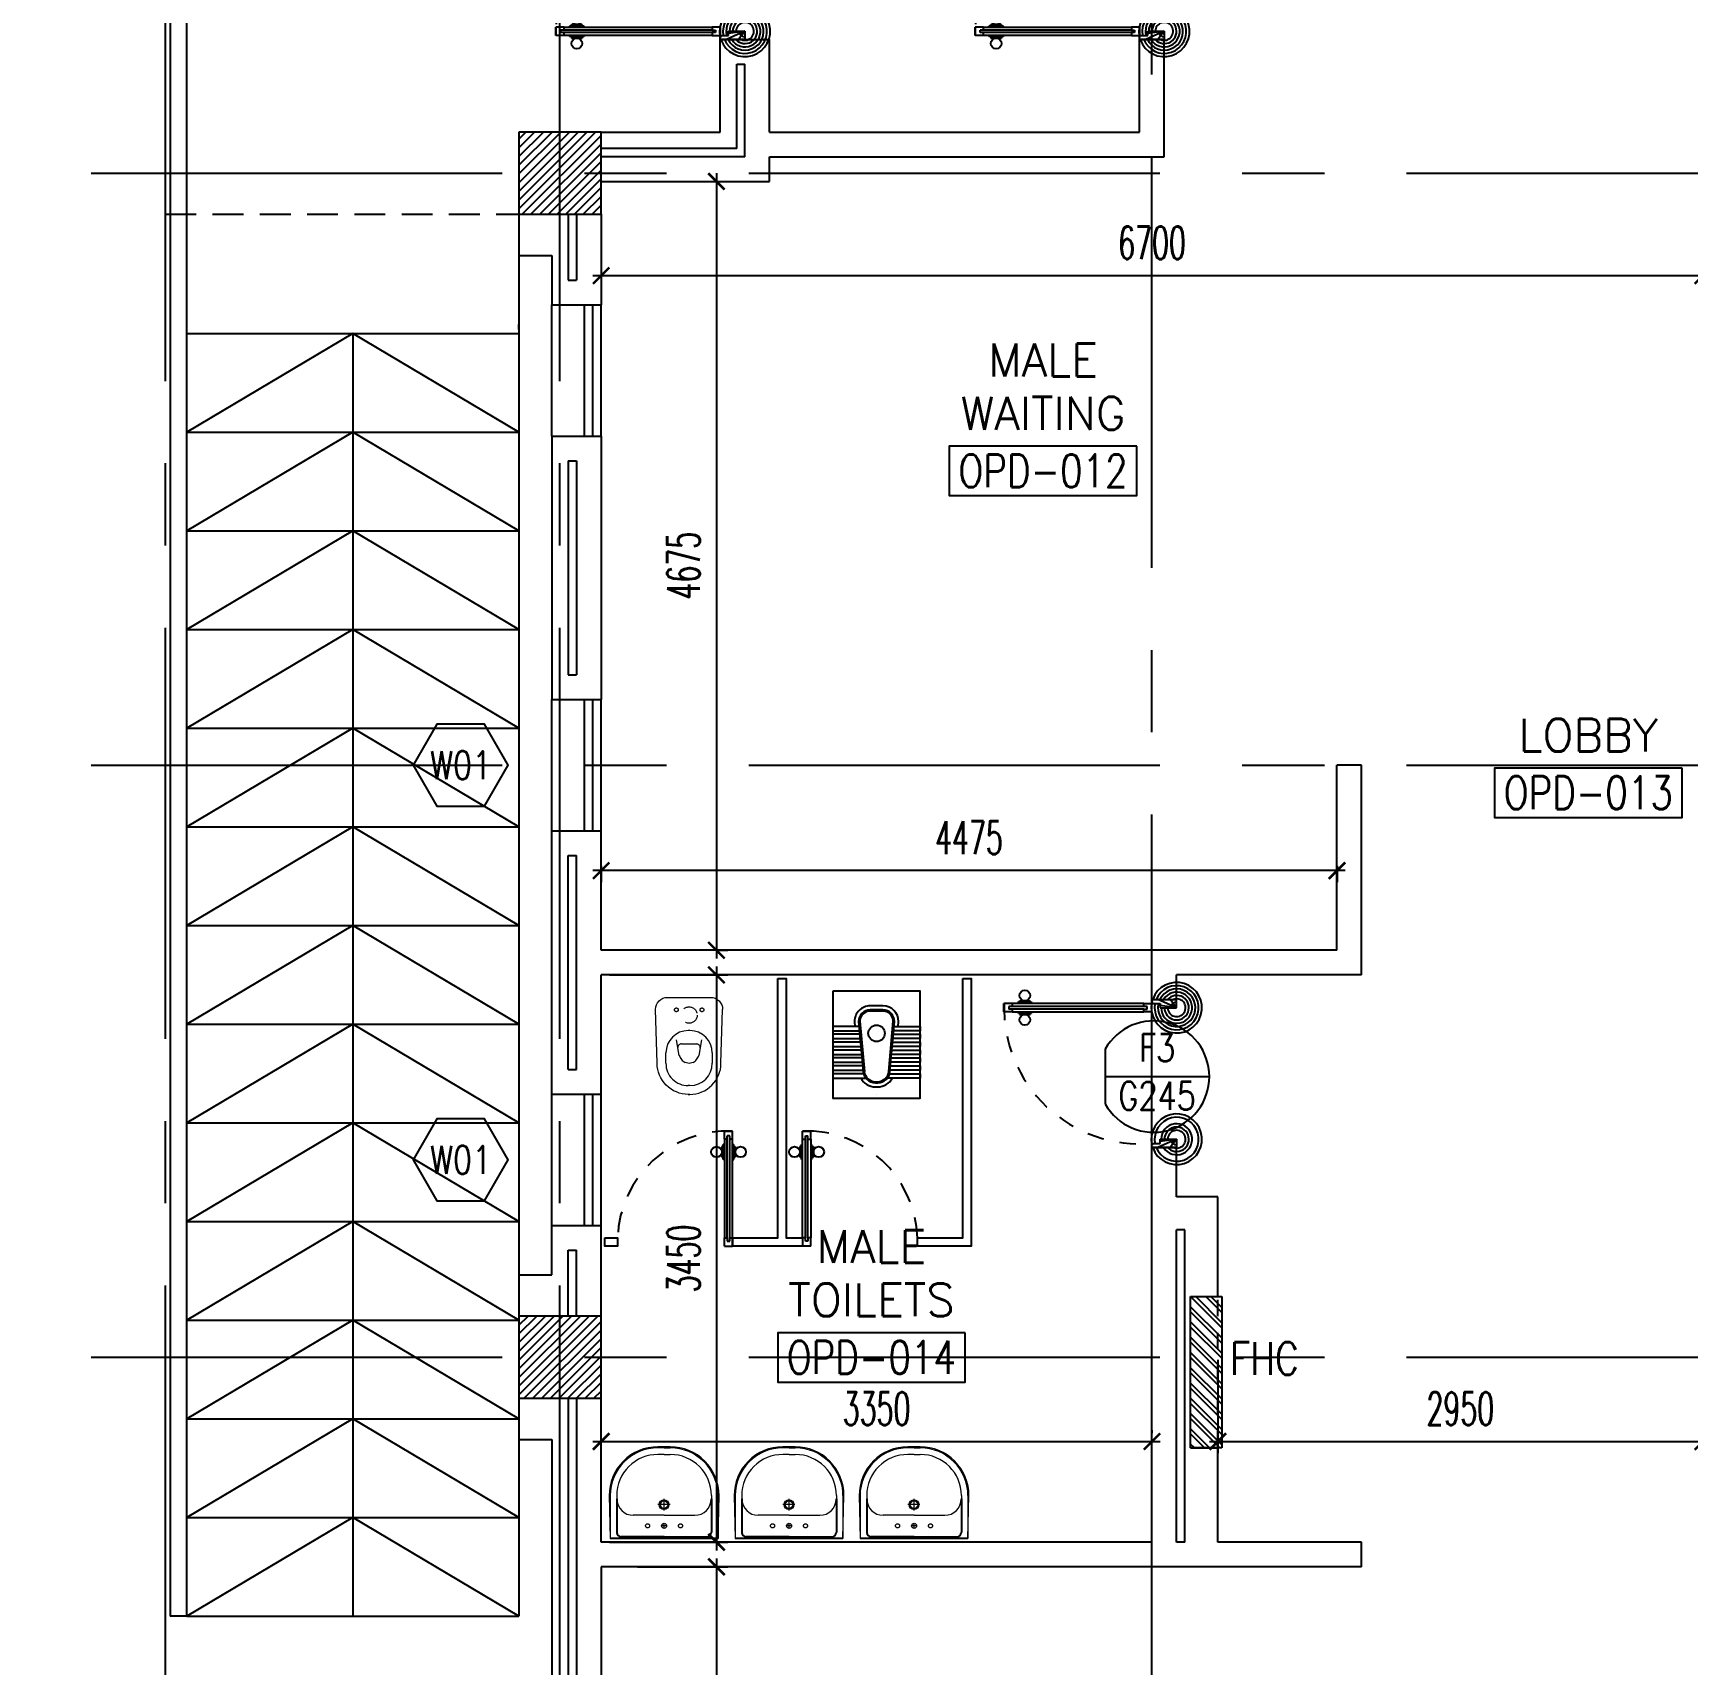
# Model space of a CAD drawing. Extents: x 417819.9 to 417911.9, y 43448 to 43539.2.
# Drawn here: x 417828.25 to 417838.32, y 43472.2 to 43482.13 of the extents above; entities that cross this region are included whole.
import ezdxf
from ezdxf.enums import TextEntityAlignment as Align

# ---------------------------------------------------------------- set-up
doc = ezdxf.new("R2010")
doc.units = 0
doc.header["$MEASUREMENT"] = 0
doc.header["$PDMODE"] = 3
doc.header["$PDSIZE"] = 0.1
for name, pattern in [('CENTERX2', [4, 2.5, -0.5, 0.5, -0.5]), ('DASHED', [0.75, 0.5, -0.25]), ('HIDDEN', [0.375, 0.25, -0.125]), ('HIDDEN2', [0.1875, 0.125, -0.0625])]:
    doc.linetypes.add(name, pattern=pattern)
doc.layers.get('0').update_dxf_attribs({"linetype": 'CONTINUOUS'})
doc.layers.get('DEFPOINTS').update_dxf_attribs({"linetype": 'CONTINUOUS'})
for name, color, linetype in [('A-JEERI', 3, 'CONTINUOUS'), ('AX-DIM', 4, 'CONTINUOUS'), ('AXES', 11, 'CENTERX2'), ('CANOPY-LN', 3, 'CONTINUOUS'), ('COL', 2, 'CONTINUOUS'), ('DIM', 4, 'CONTINUOUS'), ('DOOR', 4, 'CONTINUOUS'), ('DOOR-CR', 2, 'CONTINUOUS'), ('DOOR-NO', 3, 'CONTINUOUS'), ('FHC', 2, 'CONTINUOUS'), ('FIX', 3, 'CONTINUOUS'), ('Handrail', 4, 'CONTINUOUS'), ('HAT', 8, 'CONTINUOUS'), ('INSUL', 7, 'CONTINUOUS'), ('PART', 9, 'CONTINUOUS'), ('Ramb', 3, 'CONTINUOUS'), ('RM-BOX', 2, 'CONTINUOUS'), ('RM-NAME', 2, 'CONTINUOUS'), ('RM-NO', 2, 'CONTINUOUS'), ('STR', 5, 'CONTINUOUS'), ('WALL', 2, 'CONTINUOUS'), ('WIN', 5, 'CONTINUOUS'), ('WIN-BOX', 3, 'CONTINUOUS'), ('WIN-NO', 5, 'CONTINUOUS')]:
    doc.layers.add(name, color=color, linetype=linetype)
doc.styles.add('ROMANS', font='ROMANS.shx', dxfattribs={"width": 0.6})
doc.dimstyles.new('STANDARD in', dxfattribs={"dimtxt": 0.2, "dimasz": 0.1, "dimexe": 0.07, "dimexo": 0.05, "dimgap": 0.1, "dimtad": 1, "dimdec": 0, "dimlfac": 1000, "dimzin": 0, "dimdsep": 46, "dimtxsty": 'ROMANS', "dimblk": 'ARCHTICK', "dimcen": 0.05, "dimdle": 0.05, "dimclrd": 4, "dimclre": 4, "dimclrt": 2, "dimadec": 0, "dimazin": 0, "dimtfac": 1, "dimtdec": 0, "dimtmove": 2, "dimatfit": 3, "dimfxl": 0, "dimtolj": 1, "dimtzin": 0, "dimarcsym": 0})

# ---------------------------------------------------------------- blocks, each defined once
blk = doc.blocks.new('_ARCHTICK')
at = {"color": 0, "linetype": 'ByBlock', "const_width": 0.15}
blk.add_lwpolyline([(-0.5, -0.5), (0.5, 0.5)], dxfattribs=at)
blk = doc.blocks.new('*D138')
at = {"layer": 'AX-DIM', "color": 4, "lineweight": -2}
for p, q in [((417821.305, 43466.574), (417821.305, 43525.994)), ((417831.157, 43525.944), (417821.235, 43525.944)), ((417831.157, 43466.624), (417821.235, 43466.624))]:
    blk.add_line(p, q, dxfattribs=at)
at = {"layer": 'DEFPOINTS', "color": 0}
for p in [(417821.305, 43525.944), (417831.207, 43525.944), (417831.207, 43466.624)]:
    blk.add_point(p, dxfattribs=at)
at = {"layer": 'AX-DIM', "color": 4, "lineweight": -2, "xscale": 0.1, "yscale": 0.1, "zscale": 0.1}
for p, rotation in [((417821.305, 43525.944), 90), ((417821.305, 43466.624), 270)]:
    blk.add_blockref('_ARCHTICK', p, dxfattribs=dict(at, rotation=rotation))
at = {"layer": 'AX-DIM', "color": 2, "insert": (417821.105, 43496.284), "char_height": 0.2, "attachment_point": 5, "rotation": 90, "style": 'ROMANS'}
blk.add_mtext('\\A1;59320', dxfattribs=at)
blk = doc.blocks.new('A$C010A25D0')
at = {"layer": 'DOOR', "color": 0, "linetype": 'ByBlock'}
for p, q in [((0, 2031), (0, 1981)), ((0, 1981), (0, 2031)), ((50, 2031), (0, 2031)), ((30, 2014), (30, 1998)), ((50, 2014), (30, 2014)), ((50, 2031), (50, 2014)), ((83, 2031), (83, 2038)), ((173, 2038), (83, 2038)), ((95, 2038), (95, 2047)), ((95, 2047), (160, 2047)), ((95, 2038), (160, 2038)), ((160, 2038), (160, 2047)), ((173, 2031), (173, 2038)), ((950, 2014), (950, 2031)), ((950, 2031), (1000, 2031)), ((970, 2014), (950, 2014)), ((970, 1998), (970, 2014)), ((1000, 2056), (1000, 2031)), ((1000, 2056), (1150, 2056)), ((1000, 1981), (1000, 2031)), ((1000, 2031), (1050, 2031)), ((1050, 2031), (1050, 2006)), ((1150, 2006), (1150, 2056)), ((50, 1981), (0, 1981)), ((50, 1998), (30, 1998)), ((50, 1998), (50, 1981)), ((83, 1981), (83, 1974)), ((173, 1974), (83, 1974)), ((95, 1974), (95, 1965)), ((95, 1974), (160, 1974)), ((95, 1965), (160, 1965)), ((160, 1974), (160, 1965)), ((173, 1981), (173, 1974)), ((950, 1981), (950, 1998)), ((950, 1998), (970, 1998)), ((1000, 1981), (950, 1981)), ((1050, 2006), (1150, 2006)), ((50, 131), (0, 131)), ((0, 131), (0, 81)), ((0, 81), (0, 131)), ((50, 114), (30, 114)), ((30, 98), (30, 114)), ((50, 114), (50, 131)), ((173, 138), (83, 138)), ((83, 131), (83, 138)), ((95, 147), (160, 147)), ((95, 138), (95, 147)), ((95, 138), (160, 138)), ((160, 138), (160, 147)), ((173, 131), (173, 138)), ((1000, 131), (950, 131)), ((950, 131), (950, 114)), ((950, 114), (970, 114)), ((970, 114), (970, 98)), ((1000, 131), (1000, 81)), ((1050, 81), (1050, 106)), ((1050, 106), (1150, 106)), ((1150, 106), (1150, 56)), ((50, 81), (0, 81)), ((50, 98), (30, 98)), ((50, 81), (50, 98)), ((83, 81), (83, 74)), ((173, 74), (83, 74)), ((95, 74), (160, 74)), ((95, 74), (95, 65)), ((95, 65), (160, 65)), ((160, 74), (160, 65)), ((173, 81), (173, 74)), ((970, 98), (950, 98)), ((950, 98), (950, 81)), ((950, 81), (1000, 81)), ((1000, 56), (1000, 81)), ((1000, 81), (1050, 81)), ((1000, 56), (1150, 56))]:
    blk.add_line(p, q, dxfattribs=at)
at = {"layer": 'DOOR', "linetype": 'ByBlock'}
for p, q in [((950, 2031), (50, 2031)), ((950, 2014), (50, 2014)), ((950, 1998), (50, 1998)), ((50, 1981), (950, 1981)), ((50, 131), (950, 131)), ((950, 114), (50, 114)), ((950, 98), (50, 98)), ((950, 81), (50, 81)), ((1150, 56), (1000, 56))]:
    blk.add_line(p, q, dxfattribs=at)
at = {"layer": 'DOOR', "color": 9, "linetype": 'ByBlock'}
for p, q in [((1150, 2006), (1037, 2056)), ((1150, 2006), (1050, 2019)), ((1150, 2006), (1110, 2056)), ((1150, 106), (1037, 56)), ((1150, 106), (1050, 93)), ((1150, 106), (1110, 56))]:
    blk.add_line(p, q, dxfattribs=at)
at = {"layer": 'DOOR', "color": 0, "linetype": 'ByBlock'}
for centre in [(128, 2079), (128, 1932), (128, 179), (128, 32)]:
    blk.add_circle(centre, 32.4, dxfattribs=at)
at = {"layer": 'DOOR', "linetype": 'HIDDEN', "ltscale": 0.5}
for centre, start, end in [((951, 2006), 178.494, 272.9568), ((951, 106), 87.0432, 181.506)]:
    blk.add_arc(centre, 951, start, end, dxfattribs=at)
at = {"layer": 'DOOR', "color": 9, "linetype": 'ByBlock'}
for centre, radius, start, end in [((1150, 2006), 154, 161.1053, 166.2858), ((1150, 2006), 134, 158.1598, 169.28), ((1150, 2006), 114, 154.0838, 167.3774), ((1150, 2006), 94.4, 148.0182, 180), ((1150, 2006), 74.4, 137.7764, 180), ((1150, 2006), 54.4, 113.2074, 180), ((1150, 2006), 34.4, 90, 180), ((1150, 2006), 14.4, 90, 180), ((1150, 106), 94.4, 180, 211.9818), ((1150, 106), 74.4, 180, 222.2236), ((1150, 106), 54.4, 180, 246.7926), ((1150, 106), 34.4, 180, 270), ((1150, 106), 14.4, 180, 270), ((1150, 106), 154, 193.7142, 198.8947), ((1150, 106), 134, 190.72, 201.8402), ((1150, 106), 114, 192.6226, 205.9162)]:
    blk.add_arc(centre, radius, start, end, dxfattribs=at)
at = {"layer": 'WALL'}
blk.add_line((1000, 56), (1150, 56), dxfattribs=at)
blk = doc.blocks.new('RM1')
at = {"layer": 'RM-BOX'}
blk.add_lwpolyline([(570, -200), (-570, -200), (-570, -500), (570, -500)], close=True, dxfattribs=at)
at = {"layer": 'RM-NAME', "style": 'ROMANS'}
for tag, p in [('ROOMNAME1', (0, 324)), ('ROOMNAME2', (0, 0))]:
    blk.add_attdef(tag, text='', height=200, dxfattribs=at).set_placement(p, align=Align.MIDDLE)
at = {"layer": 'RM-NO', "style": 'ROMANS', "width": 0.8}
blk.add_attdef('ROOMNO', text='', height=200, dxfattribs=at).set_placement((0, -350), align=Align.MIDDLE)
blk = doc.blocks.new('WC')
at = {"layer": 'FIX', "lineweight": 20}
for p, q in [((475, 141), (538, 141)), ((339, 5), (339, -5)), ((395, 76), (490, 60)), ((534, 24), (540, 0)), ((540, 0), (534, -24)), ((674, 5), (674, -5)), ((490, -60), (395, -76)), ((538, -141), (475, -141)), ((213, -204), (210, -204))]:
    blk.add_line(p, q, dxfattribs=at)
at = {"layer": 'FIX', "linetype": 'Continuous', "lineweight": 20}
blk.add_line((420, -47), (420, 45), dxfattribs=at)
at = {"layer": 'FIX', "lineweight": 20}
for points in [[(210, -204, -0.414214), (137, -131), (137, 0), (137, 131, -0.414214), (210, 204)], [(727, -5), (727, 5, 0.414214), (538, 194), (210, 204)], [(727, 5), (727, -5, -0.414214), (538, -194), (210, -204)]]:
    blk.add_lwpolyline(points, format="xyb", dxfattribs=at)
at = {"layer": 'FIX', "linetype": 'HIDDEN2', "lineweight": 20, "ltscale": 0.3}
blk.add_circle((245, 0), 49.8, dxfattribs=at)
at = {"layer": 'FIX', "linetype": 'HIDDEN', "lineweight": 20, "ltscale": 0.05}
for centre in [(213, 78), (213, -77)]:
    blk.add_circle(centre, 11.6, dxfattribs=at)
at = {"layer": 'FIX', "lineweight": 20}
for centre, radius, start, end in [((475, 5), 136, 90, 180), ((538, 5), 136, 360, 90), ((464, -18), 82, 51.0758, 71.504), ((473, -7), 68.2, 27.1532, 51.0758), ((475, -5), 136, 180, 270), ((464, 18), 82, 288.496, 308.9242), ((473, 7), 68.2, 308.9242, 332.8468), ((538, -5), 136, 270, 0)]:
    blk.add_arc(centre, radius, start, end, dxfattribs=at)
at = {"layer": 'FIX', "linetype": 'Continuous', "lineweight": 20}
for centre, start, end in [((443, 46), 88.3879, 182.3338), ((442, -46), 177.6662, 271.6121)]:
    blk.add_arc(centre, 22.3, start, end, dxfattribs=at)
blk = doc.blocks.new('*X99')
at = {"color": 0}
for p, q in [((24139, 17881), (24619, 18361)), ((24139, 17934), (24566, 18361)), ((24139, 17987), (24513, 18361)), ((24139, 18040), (24460, 18361)), ((24139, 18093), (24407, 18361)), ((24139, 18146), (24354, 18361)), ((24139, 18200), (24301, 18361)), ((24139, 18253), (24248, 18361)), ((24139, 18306), (24195, 18361)), ((24139, 18359), (24142, 18361)), ((24172, 17861), (24639, 18328)), ((24225, 17861), (24639, 18275)), ((24278, 17861), (24639, 18222)), ((24331, 17861), (24639, 18169)), ((24384, 17861), (24639, 18116)), ((24437, 17861), (24639, 18063)), ((24490, 17861), (24639, 18010)), ((24543, 17861), (24639, 17957)), ((24596, 17861), (24639, 17904))]:
    blk.add_line(p, q, dxfattribs=at)
blk = doc.blocks.new('AWC')
at = {"layer": 'FIX'}
for p, q in [((-726, 265), (-726, 66)), ((-700, 265), (-726, 265)), ((-700, 79), (-700, 265)), ((-678, 265), (-678, 82)), ((-652, 265), (-678, 265)), ((-652, 84), (-652, 265)), ((-630, 265), (-630, 86)), ((-604, 265), (-630, 265)), ((-604, 89), (-604, 265)), ((-582, 265), (-582, 91)), ((-556, 265), (-582, 265)), ((-556, 93), (-556, 265)), ((-534, 265), (-534, 95)), ((-508, 265), (-534, 265)), ((-508, 98), (-508, 265)), ((-486, 265), (-486, 100)), ((-460, 265), (-486, 265)), ((-460, 102), (-460, 265)), ((-438, 265), (-438, 104)), ((-412, 265), (-438, 265)), ((-412, 106), (-412, 265)), ((-382, 109), (-687, 81)), ((-384, 134), (-412, 131)), ((-825, 0), (-825, 0)), ((-780, 7), (-780, -7)), ((-755, 7), (-755, -7)), ((-748, 7), (-748, -7)), ((-312, -39), (-312, 39)), ((-287, -39), (-287, 39)), ((-726, -265), (-726, -66)), ((-700, -79), (-700, -265)), ((-687, -81), (-382, -109)), ((-678, -265), (-678, -82)), ((-652, -84), (-652, -265)), ((-630, -265), (-630, -86)), ((-604, -89), (-604, -265)), ((-582, -265), (-582, -91)), ((-556, -93), (-556, -265)), ((-534, -265), (-534, -95)), ((-508, -98), (-508, -265)), ((-486, -265), (-486, -100)), ((-460, -102), (-460, -265)), ((-438, -265), (-438, -104)), ((-412, -106), (-412, -265)), ((-412, -131), (-384, -134)), ((-700, -265), (-726, -265)), ((-652, -265), (-678, -265)), ((-604, -265), (-630, -265)), ((-556, -265), (-582, -265)), ((-508, -265), (-534, -265)), ((-460, -265), (-486, -265)), ((-412, -265), (-438, -265))]:
    blk.add_line(p, q, dxfattribs=at)
at = {"layer": 'FIX', "color": 32}
for p, q in [((-381, 102), (-686, 74)), ((-319, -39), (-319, 39)), ((-686, -74), (-381, -102))]:
    blk.add_line(p, q, dxfattribs=at)
at = {"layer": 'FIX'}
blk.add_lwpolyline([(-198, 265), (-848, 265), (-848, -265), (-198, -265)], close=True, dxfattribs=at)
at = {"layer": 'FIX', "color": 32}
blk.add_circle((-454, 0), 50, dxfattribs=at)
at = {"layer": 'FIX'}
for centre, radius, start, end in [((-382, 39), 95, 0, 90.1311), ((-382, 39), 70, 0, 90.1311), ((-680, 7), 100, 117.0426, 180), ((-680, 7), 75, 95.2114, 180), ((-680, -7), 100, 180, 242.9574), ((-680, -7), 75, 180, 264.7886), ((-382, -39), 95, 270, 0), ((-382, -39), 70, 270, 0)]:
    blk.add_arc(centre, radius, start, end, dxfattribs=at)
at = {"layer": 'FIX', "color": 32}
for centre, radius, start, end in [((-382, 39), 63, 0, 90.1311), ((-680, 7), 68, 95.2114, 180), ((-680, -7), 68, 180, 264.7886), ((-382, -39), 63, 270, 0)]:
    blk.add_arc(centre, radius, start, end, dxfattribs=at)
blk = doc.blocks.new('COL50')
at = {"layer": 'COL'}
blk.add_lwpolyline([(-250, 250), (-250, -250), (250, -250), (250, 250)], close=True, dxfattribs=at)
blk = doc.blocks.new('WW1')
at = {"layer": 'WIN-BOX'}
blk.add_lwpolyline([(144, -250), (289, 0), (144, 250), (-144, 250), (-289, 0), (-144, -250)], close=True, dxfattribs=at)
at = {"layer": 'WIN-NO', "style": 'ROMANS', "width": 0.8}
blk.add_attdef('W00', text='', height=170, dxfattribs=at).set_placement((0, 0), align=Align.MIDDLE)
blk = doc.blocks.new('*X100')
at = {"color": 0}
for p, q in [((24139, 25094), (24606, 25561)), ((24139, 25147), (24553, 25561)), ((24139, 25200), (24500, 25561)), ((24139, 25253), (24447, 25561)), ((24139, 25306), (24394, 25561)), ((24139, 25359), (24341, 25561)), ((24139, 25412), (24288, 25561)), ((24139, 25465), (24235, 25561)), ((24139, 25518), (24182, 25561)), ((24159, 25061), (24639, 25541)), ((24212, 25061), (24639, 25488)), ((24266, 25061), (24639, 25435)), ((24319, 25061), (24639, 25382)), ((24372, 25061), (24639, 25329)), ((24425, 25061), (24639, 25276)), ((24478, 25061), (24639, 25223)), ((24531, 25061), (24639, 25170)), ((24584, 25061), (24639, 25117)), ((24637, 25061), (24639, 25063))]:
    blk.add_line(p, q, dxfattribs=at)
blk = doc.blocks.new('DD1')
at = {"layer": 'DOOR-CR'}
blk.add_line((-316, 0), (316, 0), dxfattribs=at)
blk.add_lwpolyline([(-316, -166, 3.820224), (-316, 166)], format="xyb", close=True, dxfattribs=at)
at = {"layer": 'DOOR-NO', "color": 255, "style": 'ROMANS'}
for tag, width, p in [('G', 0.8, (-22, 156)), ('0000', 0.7, (-22, -136))]:
    blk.add_attdef(tag, text='', height=196, dxfattribs=dict(at, width=width)).set_placement(p, align=Align.MIDDLE)
blk = doc.blocks.new('LAV-003')
at = {"layer": 'FIX', "linetype": 'ByBlock'}
blk.add_line((-328, -25), (328, -25), dxfattribs=at)
at = {"layer": 'FIX', "linetype": 'Continuous', "lineweight": 20}
for p, q in [((-328, -285), (-328, -25)), ((328, -285), (328, -25)), ((0, -165), (-187, -165)), ((0, -165), (187, -165)), ((-288, -285), (-288, -265)), ((287, -285), (287, -265)), ((0, -535), (-38, -535)), ((0, -575), (-38, -575)), ((0, -535), (38, -535)), ((0, -575), (38, -575))]:
    blk.add_line(p, q, dxfattribs=at)
at = {"layer": 'FIX', "linetype": 'ByBlock', "ltscale": 0.3}
for p, q in [((-288, -265), (-288, -60)), ((0, -35), (-262, -35)), ((0, -35), (262, -35)), ((287, -265), (287, -60))]:
    blk.add_line(p, q, dxfattribs=at)
at = {"layer": 'FIX', "lineweight": 20}
for p, q in [((0, -85), (0, -116)), ((-16, -101), (15, -101))]:
    blk.add_line(p, q, dxfattribs=at)
at = {"layer": 'FIX', "linetype": 'DASHED', "lineweight": 20, "ltscale": 0.04}
for p, q in [((0, -194), (0, -266)), ((-36, -230), (37, -230))]:
    blk.add_line(p, q, dxfattribs=at)
at = {"layer": 'FIX', "linetype": 'Continuous', "lineweight": 20}
blk.add_lwpolyline([(295, -25), (0, -25), (-328, -25), (-334, -285, 0.414214), (-38, -582), (0, -582), (38, -582, 0.414214), (334, -285), (328, -25), (0, -25)], format="xyb", dxfattribs=at)
at = {"layer": 'FIX', "linetype": 'HIDDEN', "lineweight": 20, "ltscale": 0.05}
for centre in [(-100, -101), (100, -101)]:
    blk.add_circle(centre, 12.4, dxfattribs=at)
at = {"layer": 'FIX', "lineweight": 20}
for centre, radius in [((0, -101), 15.5), ((0, -230), 29.5), ((0, -230), 22.5)]:
    blk.add_circle(centre, radius, dxfattribs=at)
at = {"layer": 'FIX', "linetype": 'ByBlock', "ltscale": 0.3}
for centre, start, end in [((-262, -60), 90, 180), ((262, -60), 0, 90)]:
    blk.add_arc(centre, 25, start, end, dxfattribs=at)
at = {"layer": 'FIX', "linetype": 'Continuous', "lineweight": 20}
for centre, radius, start, end in [((-187, -265), 100, 90, 180), ((187, -265), 100, 0, 90), ((-38, -285), 290, 180, 270), ((-38, -285), 250, 180, 270), ((38, -285), 290, 270, 0), ((38, -285), 250, 270, 0)]:
    blk.add_arc(centre, radius, start, end, dxfattribs=at)
blk = doc.blocks.new('DOOR90')
at = {"layer": 'DOOR', "color": 7, "linetype": 'ByBlock'}
for p, q in [((-150, 0), (0, 0)), ((-150, 0), (-150, -25)), ((0, -50), (-114, 0)), ((0, -50), (-40, 0)), ((0, -50), (0, 0)), ((-1000, -25), (-1050, -25)), ((-1050, -75), (-1050, -25)), ((-1050, -25), (-1050, -75)), ((-1000, -75), (-1050, -75)), ((-1000, -42), (-1020, -42)), ((-1020, -42), (-1020, -58)), ((-1000, -58), (-1020, -58)), ((-1000, -25), (-1000, -42)), ((-1000, -58), (-1000, -75)), ((-878, -18), (-968, -18)), ((-968, -25), (-968, -18)), ((-968, -75), (-968, -82)), ((-878, -82), (-968, -82)), ((-955, -9), (-890, -9)), ((-955, -18), (-955, -9)), ((-955, -18), (-890, -18)), ((-955, -82), (-890, -82)), ((-955, -82), (-955, -91)), ((-955, -91), (-890, -91)), ((-890, -18), (-890, -9)), ((-890, -82), (-890, -91)), ((-878, -25), (-878, -18)), ((-878, -75), (-878, -82)), ((-200, -25), (-150, -25)), ((-200, -42), (-200, -25)), ((-180, -42), (-200, -42)), ((-200, -58), (-180, -58)), ((-200, -75), (-200, -58)), ((-150, -75), (-200, -75)), ((-180, -58), (-180, -42)), ((-150, -25), (-100, -25)), ((-150, -75), (-150, -25)), ((-100, -25), (-100, -50)), ((0, -50), (-100, -37)), ((-100, -50), (0, -50)), ((-150, -875), (-100, -875)), ((-150, -900), (-150, -875)), ((-150, -900), (0, -900)), ((0, -900), (-150, -900)), ((0, -850), (-114, -900)), ((-100, -875), (-100, -850)), ((0, -850), (-100, -863)), ((-100, -850), (0, -850)), ((0, -850), (-40, -900)), ((0, -850), (0, -900))]:
    blk.add_line(p, q, dxfattribs=at)
at = {"layer": 'DOOR', "linetype": 'ByBlock'}
for p, q in [((-200, -25), (-1000, -25)), ((-200, -42), (-1000, -42)), ((-200, -58), (-1000, -58)), ((-1000, -75), (-200, -75))]:
    blk.add_line(p, q, dxfattribs=at)
at = {"layer": 'DOOR', "color": 7, "linetype": 'ByBlock'}
for centre in [(-923, 24), (-923, -124)]:
    blk.add_circle(centre, 32.4, dxfattribs=at)
for centre, radius, start, end in [((0, -50), 154, 161.1053, 166.2858), ((0, -50), 94.4, 148.0182, 180), ((0, -50), 134, 158.1598, 169.28), ((0, -50), 114, 154.0838, 167.3774), ((0, -50), 74.4, 137.7764, 180), ((0, -50), 54.4, 113.2074, 180), ((0, -50), 34.4, 90, 180), ((0, -50), 14.4, 90, 180), ((0, -850), 154, 193.7142, 198.8947), ((0, -850), 134, 190.72, 201.8402), ((0, -850), 94.4, 180, 211.9818), ((0, -850), 74.4, 180, 222.2236), ((0, -850), 54.4, 180, 246.7926), ((0, -850), 34.4, 180, 270), ((0, -850), 14.4, 180, 270)]:
    blk.add_arc(centre, radius, start, end, dxfattribs=at)
at = {"layer": 'DOOR', "linetype": 'HIDDEN', "ltscale": 0.5}
blk.add_arc((-222, -50), 828, 178.2701, 275.003, dxfattribs=at)
blk = doc.blocks.new('*D346')
at = {"layer": 'DEFPOINTS', "color": 0}
for p in [(417832.356, 43481.224), (417832.356, 43476.549), (417832.408, 43476.549)]:
    blk.add_point(p, dxfattribs=at)
at = {"layer": 'DIM', "color": 4, "lineweight": -2}
for p, q in [((417832.408, 43481.274), (417832.408, 43476.499)), ((417832.406, 43481.224), (417832.478, 43481.224)), ((417832.406, 43476.549), (417832.478, 43476.549))]:
    blk.add_line(p, q, dxfattribs=at)
at = {"layer": 'DIM', "color": 4, "lineweight": -2, "xscale": 0.1, "yscale": 0.1, "zscale": 0.1}
for p, rotation in [((417832.408, 43481.224), 90), ((417832.408, 43476.549), 270)]:
    blk.add_blockref('_ARCHTICK', p, dxfattribs=dict(at, rotation=rotation))
at = {"layer": 'DIM', "color": 2, "insert": (417832.208, 43478.887), "char_height": 0.2, "attachment_point": 5, "rotation": 90, "style": 'ROMANS'}
blk.add_mtext('\\A1;4675', dxfattribs=at)
blk = doc.blocks.new('*D347')
at = {"layer": 'DEFPOINTS', "color": 0}
for p in [(417831.707, 43477.112), (417836.182, 43477.112), (417831.707, 43477.033)]:
    blk.add_point(p, dxfattribs=at)
at = {"layer": 'DIM', "color": 4, "lineweight": -2}
for p, q in [((417831.707, 43477.062), (417831.707, 43476.963)), ((417836.182, 43477.062), (417836.182, 43476.963)), ((417836.232, 43477.033), (417831.657, 43477.033))]:
    blk.add_line(p, q, dxfattribs=at)
at = {"layer": 'DIM', "color": 4, "lineweight": -2, "xscale": 0.1, "yscale": 0.1, "zscale": 0.1, "rotation": 180}
blk.add_blockref('_ARCHTICK', (417831.707, 43477.033), dxfattribs=at)
at = {"layer": 'DIM', "color": 4, "lineweight": -2, "xscale": 0.1, "yscale": 0.1, "zscale": 0.1}
blk.add_blockref('_ARCHTICK', (417836.182, 43477.033), dxfattribs=at)
at = {"layer": 'DIM', "color": 2, "insert": (417833.944, 43477.233), "char_height": 0.2, "attachment_point": 5, "style": 'ROMANS'}
blk.add_mtext('\\A1;4475', dxfattribs=at)
blk = doc.blocks.new('*D348')
at = {"layer": 'DEFPOINTS', "color": 0}
for p in [(417831.707, 43476.399), (417831.707, 43472.949), (417832.408, 43472.949)]:
    blk.add_point(p, dxfattribs=at)
at = {"layer": 'DIM', "color": 4, "lineweight": -2}
for p, q in [((417832.408, 43476.449), (417832.408, 43472.899)), ((417831.757, 43476.399), (417832.478, 43476.399)), ((417831.757, 43472.949), (417832.478, 43472.949))]:
    blk.add_line(p, q, dxfattribs=at)
at = {"layer": 'DIM', "color": 4, "lineweight": -2, "xscale": 0.1, "yscale": 0.1, "zscale": 0.1}
for p, rotation in [((417832.408, 43476.399), 90), ((417832.408, 43472.949), 270)]:
    blk.add_blockref('_ARCHTICK', p, dxfattribs=dict(at, rotation=rotation))
at = {"layer": 'DIM', "color": 2, "insert": (417832.208, 43474.674), "char_height": 0.2, "attachment_point": 5, "rotation": 90, "style": 'ROMANS'}
blk.add_mtext('\\A1;3450', dxfattribs=at)
blk = doc.blocks.new('*D349')
at = {"layer": 'DEFPOINTS', "color": 0}
for p in [(417831.707, 43473.561), (417835.057, 43473.561), (417835.057, 43473.561)]:
    blk.add_point(p, dxfattribs=at)
at = {"layer": 'DIM', "color": 4, "lineweight": -2}
for p, q in [((417831.707, 43473.611), (417831.707, 43473.631)), ((417835.057, 43473.611), (417835.057, 43473.631)), ((417831.657, 43473.561), (417835.107, 43473.561))]:
    blk.add_line(p, q, dxfattribs=at)
at = {"layer": 'DIM', "color": 4, "lineweight": -2, "xscale": 0.1, "yscale": 0.1, "zscale": 0.1, "rotation": 180}
blk.add_blockref('_ARCHTICK', (417831.707, 43473.561), dxfattribs=at)
at = {"layer": 'DIM', "color": 4, "lineweight": -2, "xscale": 0.1, "yscale": 0.1, "zscale": 0.1}
blk.add_blockref('_ARCHTICK', (417835.057, 43473.561), dxfattribs=at)
at = {"layer": 'DIM', "color": 2, "insert": (417833.382, 43473.761), "char_height": 0.2, "attachment_point": 5, "style": 'ROMANS'}
blk.add_mtext('\\A1;3350', dxfattribs=at)
blk = doc.blocks.new('*D664')
at = {"layer": 'DEFPOINTS', "color": 0}
for p in [(417835.457, 43474.107), (417838.407, 43473.886), (417838.407, 43473.561)]:
    blk.add_point(p, dxfattribs=at)
at = {"layer": 'DIM', "color": 4, "lineweight": -2}
for p, q in [((417835.457, 43474.057), (417835.457, 43473.491)), ((417838.407, 43473.836), (417838.407, 43473.491)), ((417835.407, 43473.561), (417838.457, 43473.561))]:
    blk.add_line(p, q, dxfattribs=at)
at = {"layer": 'DIM', "color": 4, "lineweight": -2, "xscale": 0.1, "yscale": 0.1, "zscale": 0.1, "rotation": 180}
blk.add_blockref('_ARCHTICK', (417835.457, 43473.561), dxfattribs=at)
at = {"layer": 'DIM', "color": 4, "lineweight": -2, "xscale": 0.1, "yscale": 0.1, "zscale": 0.1}
blk.add_blockref('_ARCHTICK', (417838.407, 43473.561), dxfattribs=at)
at = {"layer": 'DIM', "color": 2, "insert": (417836.932, 43473.761), "char_height": 0.2, "attachment_point": 5, "style": 'ROMANS'}
blk.add_mtext('\\A1;2950', dxfattribs=at)
blk = doc.blocks.new('*D351')
at = {"layer": 'DEFPOINTS', "color": 0}
for p in [(417831.877, 43472.799), (417831.877, 43467.124), (417832.408, 43467.124)]:
    blk.add_point(p, dxfattribs=at)
at = {"layer": 'DIM', "color": 4, "lineweight": -2}
for p, q in [((417832.408, 43472.849), (417832.408, 43467.074)), ((417831.927, 43472.799), (417832.478, 43472.799)), ((417831.927, 43467.124), (417832.478, 43467.124))]:
    blk.add_line(p, q, dxfattribs=at)
at = {"layer": 'DIM', "color": 4, "lineweight": -2, "xscale": 0.1, "yscale": 0.1, "zscale": 0.1}
for p, rotation in [((417832.408, 43472.799), 90), ((417832.408, 43467.124), 270)]:
    blk.add_blockref('_ARCHTICK', p, dxfattribs=dict(at, rotation=rotation))
at = {"layer": 'DIM', "color": 2, "insert": (417832.208, 43469.962), "char_height": 0.2, "attachment_point": 5, "rotation": 90, "style": 'ROMANS'}
blk.add_mtext('\\A1;5675', dxfattribs=at)
blk = doc.blocks.new('*D711')
at = {"layer": 'DEFPOINTS', "color": 0}
for p in [(417831.707, 43480.73), (417838.407, 43480.73), (417831.707, 43480.651)]:
    blk.add_point(p, dxfattribs=at)
at = {"layer": 'DIM', "color": 4, "lineweight": -2}
for p, q in [((417831.707, 43480.68), (417831.707, 43480.581)), ((417838.407, 43480.68), (417838.407, 43480.581)), ((417838.457, 43480.651), (417831.657, 43480.651))]:
    blk.add_line(p, q, dxfattribs=at)
at = {"layer": 'DIM', "color": 4, "lineweight": -2, "xscale": 0.1, "yscale": 0.1, "zscale": 0.1, "rotation": 180}
blk.add_blockref('_ARCHTICK', (417831.707, 43480.651), dxfattribs=at)
at = {"layer": 'DIM', "color": 4, "lineweight": -2, "xscale": 0.1, "yscale": 0.1, "zscale": 0.1}
blk.add_blockref('_ARCHTICK', (417838.407, 43480.651), dxfattribs=at)
at = {"layer": 'DIM', "color": 2, "insert": (417835.057, 43480.851), "char_height": 0.2, "attachment_point": 5, "style": 'ROMANS'}
blk.add_mtext('\\A1;6700', dxfattribs=at)

msp = doc.modelspace()

# ---------------------------------------------------------------- hatches: boundary and pattern name
at = {"layer": 'FHC', "linetype": 'ByBlock', "ltscale": 0.3}
h = msp.add_hatch(dxfattribs=at)
h.set_pattern_fill('ANSI32', color=11, scale=175, angle=-90, style=0)
h.set_pattern_definition([(315, (417804.24061, 43706.63911), (0.046403882, 0.046403882), []), (315, (417804.24061, 43706.608176), (0.046403882, 0.046403882), [])])
h.paths.add_polyline_path([(417835.2916, 43473.5229), (417835.4816, 43473.5229), (417835.4816, 43474.4429), (417835.2916, 43474.4429)])
h.paths.add_polyline_path([(417834.8705, 43474.6555), (417835.2913, 43474.6555), (417835.2913, 43474.393), (417834.8705, 43474.393)], flags=9)

# ---------------------------------------------------------------- linework, layer by layer
at = {"layer": 'AXES'}
for p, q in [((417829.0566, 43460.01), (417829.0566, 43538.4875)), ((417831.4566, 43460.01), (417831.4566, 43538.4875)), ((417835.0566, 43466.8743), (417835.0566, 43525.6943)), ((417820.6052, 43481.2743), (417889.6966, 43481.2743)), ((417820.6052, 43477.6743), (417889.6966, 43477.6743)), ((417820.6052, 43474.0743), (417889.6966, 43474.0743))]:
    msp.add_line(p, q, dxfattribs=at)
at = {"layer": 'CANOPY-LN', "linetype": 'HIDDEN2'}
msp.add_line((417829.0566, 43481.0243), (417829.0566, 43488.7243), dxfattribs=at)
at = {"layer": 'CANOPY-LN', "linetype": 'HIDDEN2', "ltscale": 1.5}
msp.add_line((417829.0566, 43481.0243), (417831.2066, 43481.0243), dxfattribs=at)
at = {"layer": 'DOOR', "linetype": 'ByBlock'}
for p, q in [((417832.4566, 43475.3993), (417832.4566, 43475.4493)), ((417832.4566, 43475.4493), (417832.5066, 43475.4493)), ((417832.5066, 43475.4493), (417832.4566, 43475.4493)), ((417832.5066, 43475.3993), (417832.5066, 43475.4493)), ((417832.9316, 43475.3993), (417832.9316, 43475.4493)), ((417832.9816, 43475.4493), (417832.9316, 43475.4493)), ((417832.9316, 43475.4493), (417832.9816, 43475.4493)), ((417832.9816, 43475.3993), (417832.9816, 43475.4493)), ((417832.4404, 43475.3544), (417832.4404, 43475.2896)), ((417832.4494, 43475.3544), (417832.4404, 43475.3544)), ((417832.4494, 43475.277), (417832.4494, 43475.367)), ((417832.4566, 43475.367), (417832.4494, 43475.367)), ((417832.4494, 43475.3544), (417832.4494, 43475.2896)), ((417832.4566, 43475.3993), (417832.4566, 43474.7993)), ((417832.4736, 43475.3993), (417832.4566, 43475.3993)), ((417832.4736, 43475.3993), (417832.4736, 43475.4193)), ((417832.4896, 43475.4193), (417832.4736, 43475.4193)), ((417832.4736, 43474.7993), (417832.4736, 43475.3993)), ((417832.4896, 43475.3993), (417832.4896, 43475.4193)), ((417832.4896, 43474.7993), (417832.4896, 43475.3993)), ((417832.5066, 43475.3993), (417832.4896, 43475.3993)), ((417832.5066, 43474.7993), (417832.5066, 43475.3993)), ((417832.5066, 43475.367), (417832.5138, 43475.367)), ((417832.5138, 43475.277), (417832.5138, 43475.367)), ((417832.5138, 43475.3544), (417832.5138, 43475.2896)), ((417832.5138, 43475.3544), (417832.5228, 43475.3544)), ((417832.5228, 43475.3544), (417832.5228, 43475.2896)), ((417832.9154, 43475.3544), (417832.9154, 43475.2896)), ((417832.9244, 43475.3544), (417832.9154, 43475.3544)), ((417832.9244, 43475.277), (417832.9244, 43475.367)), ((417832.9316, 43475.367), (417832.9244, 43475.367)), ((417832.9244, 43475.3544), (417832.9244, 43475.2896)), ((417832.9316, 43474.7993), (417832.9316, 43475.3993)), ((417832.9316, 43475.3993), (417832.9486, 43475.3993)), ((417832.9486, 43475.3993), (417832.9486, 43475.4193)), ((417832.9486, 43475.4193), (417832.9646, 43475.4193)), ((417832.9486, 43474.7993), (417832.9486, 43475.3993)), ((417832.9646, 43475.3993), (417832.9646, 43475.4193)), ((417832.9646, 43474.7993), (417832.9646, 43475.3993)), ((417832.9646, 43475.3993), (417832.9816, 43475.3993)), ((417832.9816, 43475.3993), (417832.9816, 43474.7993)), ((417832.9816, 43475.367), (417832.9888, 43475.367)), ((417832.9888, 43475.277), (417832.9888, 43475.367)), ((417832.9888, 43475.3544), (417832.9888, 43475.2896)), ((417832.9888, 43475.3544), (417832.9978, 43475.3544)), ((417832.9978, 43475.3544), (417832.9978, 43475.2896)), ((417832.4494, 43475.2896), (417832.4404, 43475.2896)), ((417832.4566, 43475.277), (417832.4494, 43475.277)), ((417832.5066, 43475.277), (417832.5138, 43475.277)), ((417832.5138, 43475.2896), (417832.5228, 43475.2896)), ((417832.9244, 43475.2896), (417832.9154, 43475.2896)), ((417832.9316, 43475.277), (417832.9244, 43475.277)), ((417832.9816, 43475.277), (417832.9888, 43475.277)), ((417832.9888, 43475.2896), (417832.9978, 43475.2896)), ((417832.4566, 43474.7493), (417832.4566, 43474.7993)), ((417832.4566, 43474.7993), (417832.4736, 43474.7993)), ((417832.4566, 43474.7493), (417832.5066, 43474.7493)), ((417832.4736, 43474.7993), (417832.4736, 43474.7793)), ((417832.4736, 43474.7793), (417832.4896, 43474.7793)), ((417832.4896, 43474.7793), (417832.4896, 43474.7993)), ((417832.4896, 43474.7993), (417832.5066, 43474.7993)), ((417832.9486, 43474.7993), (417832.9316, 43474.7993)), ((417832.9816, 43474.7493), (417832.9316, 43474.7493)), ((417832.9486, 43474.7793), (417832.9486, 43474.7993)), ((417832.9646, 43474.7793), (417832.9486, 43474.7793)), ((417832.9646, 43474.7993), (417832.9646, 43474.7793)), ((417832.9816, 43474.7993), (417832.9646, 43474.7993)), ((417832.9816, 43474.7493), (417832.9816, 43474.7993))]:
    msp.add_line(p, q, dxfattribs=at)
at = {"layer": 'DOOR', "color": 0, "linetype": 'ByBlock'}
for p, q in [((417832.5066, 43474.7993), (417832.5066, 43474.7493)), ((417832.9316, 43474.7993), (417832.9316, 43474.7493))]:
    msp.add_line(p, q, dxfattribs=at)
at = {"layer": 'DOOR', "linetype": 'ByBlock'}
for centre in [(417832.4081, 43475.322), (417832.5551, 43475.322), (417832.8831, 43475.322), (417833.0301, 43475.322)]:
    msp.add_circle(centre, 0.0324, dxfattribs=at)
at = {"layer": 'DOOR', "linetype": 'HIDDEN', "ltscale": 0.5}
for centre, start, end in [((417832.4816, 43474.7743), 87.8789, 177.8789), ((417832.9566, 43474.7743), 2.1211, 92.1211)]:
    msp.add_arc(centre, 0.6755, start, end, dxfattribs=at)
at = {"layer": 'FHC', "linetype": 'ByBlock', "ltscale": 0.3}
for p, q in [((417835.2916, 43473.5229), (417835.2916, 43474.4429)), ((417835.2916, 43474.4429), (417835.4816, 43474.4429)), ((417835.4816, 43474.4429), (417835.4816, 43473.5229)), ((417835.4816, 43473.5229), (417835.2916, 43473.5229))]:
    msp.add_line(p, q, dxfattribs=at)
at = {"layer": 'FHC', "color": 250, "linetype": 'HIDDEN', "ltscale": 0.25}
msp.add_line((417835.4566, 43473.5231), (417835.4566, 43474.4427), dxfattribs=at)
at = {"layer": 'Handrail'}
for p, q in [((417829.0857, 43482.6993), (417829.0857, 43472.4993)), ((417829.1857, 43482.6993), (417829.1857, 43472.4993)), ((417831.2066, 43480.7743), (417831.2066, 43472.4993)), ((417829.1857, 43472.4993), (417829.0857, 43472.4993))]:
    msp.add_line(p, q, dxfattribs=at)
at = {"layer": 'INSUL'}
for p, q in [((417832.5316, 43481.9368), (417832.5816, 43481.9368)), ((417832.5316, 43481.4243), (417832.5316, 43481.9368)), ((417832.5816, 43481.3743), (417832.5816, 43481.9368)), ((417832.5316, 43481.4243), (417831.7066, 43481.4243)), ((417832.5816, 43481.3743), (417831.7066, 43481.3743)), ((417831.5066, 43481.0243), (417831.5066, 43480.6243)), ((417831.5566, 43481.0243), (417831.5566, 43480.6243)), ((417831.5066, 43480.6243), (417831.5566, 43480.6243)), ((417831.5066, 43479.5243), (417831.5066, 43478.2243)), ((417831.5066, 43479.5243), (417831.5566, 43479.5243)), ((417831.5566, 43479.5243), (417831.5566, 43478.2243)), ((417831.5066, 43478.2243), (417831.5566, 43478.2243)), ((417831.5066, 43477.1243), (417831.5566, 43477.1243)), ((417831.5066, 43475.8243), (417831.5066, 43477.1243)), ((417831.5566, 43475.8243), (417831.5566, 43477.1243)), ((417831.5066, 43475.8243), (417831.5566, 43475.8243)), ((417831.5066, 43474.3243), (417831.5066, 43474.7243)), ((417831.5066, 43474.7243), (417831.5566, 43474.7243)), ((417831.5566, 43474.3243), (417831.5566, 43474.7243)), ((417831.5066, 43473.8243), (417831.5066, 43467.1243)), ((417831.5566, 43473.8243), (417831.5566, 43467.1243))]:
    msp.add_line(p, q, dxfattribs=at)
at = {"layer": 'PART'}
msp.add_line((417831.8066, 43474.7993), (417831.8066, 43474.7493), dxfattribs=at)
for points in [[(417832.7816, 43476.3763), (417832.8316, 43476.3763), (417832.8316, 43474.7993), (417832.9316, 43474.7993), (417832.9316, 43474.7493), (417832.5066, 43474.7493), (417832.5066, 43474.7993), (417832.7816, 43474.7993)], [(417833.9066, 43476.3763), (417833.9566, 43476.3763), (417833.9566, 43474.7493), (417833.6316, 43474.7493), (417833.6316, 43474.7993), (417833.9066, 43474.7993)], [(417831.7296, 43474.7993), (417831.8066, 43474.7993), (417831.8066, 43474.7493), (417831.7296, 43474.7493)]]:
    msp.add_lwpolyline(points, close=True, dxfattribs=at)
at = {"layer": 'Ramb'}
for p, q in [((417829.1866, 43480.2993), (417831.2066, 43480.2993)), ((417830.1966, 43480.2993), (417829.1866, 43479.6993)), ((417830.1966, 43480.2993), (417830.1966, 43472.4993)), ((417831.2066, 43479.6993), (417830.1966, 43480.2993)), ((417829.1866, 43479.6993), (417831.2066, 43479.6993)), ((417830.1966, 43479.6993), (417829.1866, 43479.0993)), ((417831.2066, 43479.0993), (417830.1966, 43479.6993)), ((417829.1866, 43479.0993), (417831.2066, 43479.0993)), ((417830.1966, 43479.0993), (417829.1866, 43478.4993)), ((417831.2066, 43478.4993), (417830.1966, 43479.0993)), ((417829.1866, 43478.4993), (417831.2066, 43478.4993)), ((417830.1966, 43478.4993), (417829.1866, 43477.8993)), ((417831.2066, 43477.8993), (417830.1966, 43478.4993)), ((417829.1866, 43477.8993), (417831.2066, 43477.8993)), ((417830.1966, 43477.8993), (417829.1866, 43477.2993)), ((417831.2066, 43477.2993), (417830.1966, 43477.8993)), ((417829.1866, 43477.2993), (417831.2066, 43477.2993)), ((417830.1966, 43477.2993), (417829.1866, 43476.6993)), ((417831.2066, 43476.6993), (417830.1966, 43477.2993)), ((417829.1866, 43476.6993), (417831.2066, 43476.6993)), ((417830.1966, 43476.6993), (417829.1866, 43476.0993)), ((417831.2066, 43476.0993), (417830.1966, 43476.6993)), ((417829.1866, 43476.0993), (417831.2066, 43476.0993)), ((417830.1966, 43476.0993), (417829.1866, 43475.4993)), ((417831.2066, 43475.4993), (417830.1966, 43476.0993)), ((417829.1866, 43475.4993), (417831.2066, 43475.4993)), ((417830.1966, 43475.4993), (417829.1866, 43474.8993)), ((417831.2066, 43474.8993), (417830.1966, 43475.4993)), ((417829.1866, 43474.8993), (417831.2066, 43474.8993)), ((417830.1966, 43474.8993), (417829.1866, 43474.2993)), ((417831.2066, 43474.2993), (417830.1966, 43474.8993)), ((417829.1866, 43474.2993), (417831.2066, 43474.2993)), ((417830.1966, 43474.2993), (417829.1866, 43473.6993)), ((417831.2066, 43473.6993), (417830.1966, 43474.2993)), ((417829.1866, 43473.6993), (417831.2066, 43473.6993)), ((417830.1966, 43473.6993), (417829.1866, 43473.0993)), ((417831.2066, 43473.0993), (417830.1966, 43473.6993)), ((417829.1866, 43473.0993), (417831.2066, 43473.0993)), ((417830.1966, 43473.0993), (417829.1866, 43472.4993)), ((417831.2066, 43472.4993), (417830.1966, 43473.0993)), ((417829.1866, 43472.4993), (417831.2066, 43472.4993))]:
    msp.add_line(p, q, dxfattribs=at)
at = {"layer": 'STR'}
msp.add_line((417831.2066, 43480.3243), (417831.2066, 43480.3543), dxfattribs=at)
at = {"layer": 'WALL'}
for p, q in [((417832.4316, 43481.5243), (417832.4316, 43482.0868)), ((417832.4316, 43482.0868), (417832.7316, 43482.0868)), ((417832.7316, 43481.5243), (417832.7316, 43482.0868)), ((417834.9816, 43482.0868), (417835.1316, 43482.0868)), ((417834.9816, 43481.5243), (417834.9816, 43482.0868)), ((417835.1316, 43481.3743), (417835.1316, 43482.0868)), ((417831.7066, 43481.5243), (417832.4316, 43481.5243)), ((417832.7316, 43481.5243), (417834.9816, 43481.5243)), ((417832.7316, 43481.3743), (417835.1316, 43481.3743)), ((417832.7316, 43481.2243), (417832.7316, 43481.3743)), ((417831.7066, 43481.2243), (417832.7316, 43481.2243)), ((417831.2066, 43481.0743), (417831.2066, 43480.7743)), ((417831.7066, 43481.0243), (417831.7066, 43480.4743)), ((417831.2066, 43480.7743), (417831.4066, 43480.7743)), ((417831.4066, 43480.7743), (417831.4066, 43480.4743)), ((417831.4066, 43480.4743), (417831.7066, 43480.4743)), ((417831.4066, 43479.6743), (417831.4066, 43478.0743)), ((417831.4066, 43479.6743), (417831.7066, 43479.6743)), ((417831.7066, 43479.6743), (417831.7066, 43478.0743)), ((417831.4066, 43478.0743), (417831.7066, 43478.0743)), ((417836.3316, 43477.6743), (417836.1816, 43477.6743)), ((417836.1816, 43476.5493), (417836.1816, 43477.6743)), ((417836.3316, 43476.3993), (417836.3316, 43477.6743)), ((417831.4066, 43477.2743), (417831.7066, 43477.2743)), ((417831.4066, 43475.6743), (417831.4066, 43477.2743)), ((417831.7066, 43476.5493), (417831.7066, 43477.2743)), ((417836.1816, 43476.5493), (417831.7066, 43476.5493)), ((417835.0566, 43476.3993), (417831.7066, 43476.3993)), ((417831.7066, 43475.6743), (417831.7066, 43476.3993)), ((417835.0566, 43476.2493), (417835.0566, 43476.3993)), ((417835.0566, 43476.2493), (417835.0566, 43476.3993)), ((417835.2066, 43476.2493), (417835.2066, 43476.3993)), ((417836.3316, 43476.3993), (417835.2066, 43476.3993)), ((417835.0566, 43476.2493), (417835.2066, 43476.2493)), ((417831.4066, 43475.6743), (417831.7066, 43475.6743)), ((417835.0566, 43472.9493), (417835.0566, 43475.3493)), ((417835.0566, 43475.3493), (417835.2066, 43475.3493)), ((417835.2066, 43475.0493), (417835.2066, 43475.3493)), ((417835.4566, 43475.0493), (417835.2066, 43475.0493)), ((417835.4566, 43474.4429), (417835.4566, 43475.0493)), ((417831.4066, 43474.5743), (417831.4066, 43474.8743)), ((417831.4066, 43474.8743), (417831.7066, 43474.8743)), ((417831.7066, 43474.3243), (417831.7066, 43474.8743)), ((417835.2066, 43472.9493), (417835.2066, 43474.8493)), ((417835.2566, 43474.8493), (417835.2066, 43474.8493)), ((417835.2566, 43472.9493), (417835.2566, 43474.8493)), ((417831.2066, 43474.5743), (417831.4066, 43474.5743)), ((417831.2066, 43474.5743), (417831.2066, 43473.5743)), ((417835.2916, 43474.4427), (417835.4566, 43474.4427)), ((417831.7066, 43472.9493), (417831.7066, 43473.8243)), ((417831.2066, 43473.5743), (417831.4066, 43473.5743)), ((417831.4066, 43473.5743), (417831.4066, 43470.5743)), ((417835.2916, 43473.5231), (417835.4566, 43473.5231)), ((417835.4566, 43472.9493), (417835.4566, 43473.5229)), ((417835.0566, 43472.9493), (417831.7066, 43472.9493)), ((417835.2566, 43472.9493), (417835.2066, 43472.9493)), ((417836.3316, 43472.9493), (417835.4566, 43472.9493)), ((417836.3316, 43472.7993), (417836.3316, 43472.9493)), ((417831.7066, 43472.7993), (417831.7066, 43467.1243)), ((417836.3316, 43472.7993), (417831.7066, 43472.7993))]:
    msp.add_line(p, q, dxfattribs=at)
at = {"layer": 'WIN'}
for p, q in [((417831.4066, 43479.6743), (417831.4066, 43480.4743)), ((417831.6066, 43479.6743), (417831.6066, 43480.4743)), ((417831.6566, 43479.6743), (417831.6566, 43480.4743)), ((417831.7066, 43479.6743), (417831.7066, 43480.4743)), ((417831.4066, 43477.2743), (417831.4066, 43478.0743)), ((417831.6066, 43477.2743), (417831.6066, 43478.0743)), ((417831.6566, 43477.2743), (417831.6566, 43478.0743)), ((417831.7066, 43477.2743), (417831.7066, 43478.0743)), ((417831.4066, 43474.8743), (417831.4066, 43475.6743)), ((417831.6066, 43474.8743), (417831.6066, 43475.6743)), ((417831.6566, 43474.8743), (417831.6566, 43475.6743)), ((417831.7066, 43474.8743), (417831.7066, 43475.6743))]:
    msp.add_line(p, q, dxfattribs=at)

# ---------------------------------------------------------------- block references
at = {"layer": 'A-JEERI', "linetype": 'ByBlock', "xscale": 0.001000000047497451, "yscale": 0.0009999999892897904, "zscale": 0.001, "rotation": 180}
for p in [(417832.0896, 43472.9473), (417832.8496, 43472.9473), (417833.6096, 43472.9473)]:
    msp.add_blockref('LAV-003', p, dxfattribs=at)
at = {"layer": 'COL', "xscale": 0.001000000047497451, "yscale": 0.0009999999892897904, "zscale": 0.001}
for p in [(417831.4566, 43481.2743), (417831.4566, 43474.0743)]:
    msp.add_blockref('COL50', p, dxfattribs=at)
at = {"layer": 'DOOR', "color": 0, "xscale": 0.001000000047497451, "yscale": 0.0009999999892897904, "zscale": 0.001}
for p in [(417831.4313, 43482.0309), (417833.9813, 43482.0309)]:
    msp.add_blockref('A$C010A25D0', p, dxfattribs=at)
at = {"layer": 'DOOR', "xscale": 0.001000000047497451, "yscale": 0.0009999999892897904, "zscale": 0.001}
msp.add_blockref('DOOR90', (417835.2066, 43476.2493), dxfattribs=at)
at = {"layer": 'DOOR-NO'}
ref = msp.add_blockref('DD1', (417835.0875, 43475.7803), dxfattribs=dict(at, xscale=0.001000000047497451, yscale=0.0009999999892897904, zscale=0.001))
ref.add_attrib('G', 'F3', dxfattribs={"height": 0.17, "style": 'ROMANS', "width": 0.8}).set_placement((417835.0875, 43475.9563), align=Align.MIDDLE)
ref.add_attrib('000', 'G245', dxfattribs={"height": 0.17, "style": 'ROMANS', "width": 0.8}).set_placement((417835.0875, 43475.6625), align=Align.MIDDLE)
at = {"layer": 'HAT', "xscale": 0.001000000047497451, "yscale": 0.0009999999892897904, "zscale": 0.001}
for name in ['*X100', '*X99']:
    msp.add_blockref(name, (417807.0674, 43455.9633), dxfattribs=at)
for p, values in [((417834.3942, 43479.8139), {'ROOMNO': 'OPD-012', 'ROOMNAME2': 'WAITING', 'ROOMNAME1': 'MALE'}), ((417833.3504, 43474.4229), {'ROOMNO': 'OPD-014', 'ROOMNAME2': 'TOILETS', 'ROOMNAME1': 'MALE'})]:
    msp.add_blockref('RM1', p, dxfattribs=at).add_auto_attribs(values)
at = {"layer": 'WALL', "xscale": 0.001000000047497451, "yscale": 0.0009999999892897904, "zscale": 0.001}
msp.add_blockref('RM1', (417837.7103, 43477.8566), dxfattribs=at).add_auto_attribs({'ROOMNO': 'OPD-013', 'ROOMNAME2': 'LOBBY'})
at = {"layer": 'WALL', "xscale": 0.0009999999892897904, "yscale": 0.0009999999892897904, "zscale": 0.001}
for name, p, rotation in [('WC', (417832.2416, 43476.3993), 270), ('AWC', (417833.3816, 43476.4975), 90)]:
    msp.add_blockref(name, p, dxfattribs=dict(at, rotation=rotation))
at = {"layer": 'WIN-NO', "xscale": 0.001000000047497451, "yscale": 0.0009999999892897904, "zscale": 0.001}
for p in [(417830.8525, 43477.6743), (417830.8525, 43475.2743)]:
    msp.add_blockref('WW1', p, dxfattribs=at).add_auto_attribs({'W00': 'W01'})

# ---------------------------------------------------------------- texts
at = {"layer": 'FHC', "style": 'ROMANS', "width": 0.8}
msp.add_text('FHC', height=0.2, dxfattribs=at).set_placement((417835.5313, 43473.9659))

# ---------------------------------------------------------------- dimensions: what is measured, and where the dimension line sits
at = {"layer": 'AX-DIM'}
dim = msp.add_linear_dim(base=(417821.3052, 43525.9443), p1=(417831.2066, 43466.6243), p2=(417831.2066, 43525.9443), angle=90, dimstyle='STANDARD in', dxfattribs=at)
dim.commit()
dim.dimension.update_dxf_attribs({"geometry": '*D138', "text_midpoint": (417821.1052, 43496.2843)})
at = {"layer": 'DIM'}
for base, p1, p2, picture, middle in [((417832.4076, 43476.5493), (417832.3562, 43481.2243), (417832.3562, 43476.5493), '*D346', (417832.2076, 43478.8868)), ((417832.4076, 43472.9493), (417831.7066, 43476.3993), (417831.7066, 43472.9493), '*D348', (417832.2076, 43474.6743)), ((417832.4076, 43467.1243), (417831.8767, 43472.7993), (417831.8767, 43467.1243), '*D351', (417832.2076, 43469.9618))]:
    dim = msp.add_linear_dim(base=base, p1=p1, p2=p2, angle=90, dimstyle='STANDARD in', dxfattribs=at)
    dim.commit()
    dim.dimension.update_dxf_attribs({"geometry": picture, "text_midpoint": middle})
for base, p1, p2, picture, middle in [((417831.7066, 43480.6511), (417838.4066, 43480.7295), (417831.7066, 43480.7295), '*D711', (417835.0566, 43480.8511)), ((417831.7066, 43477.0334), (417836.1816, 43477.1118), (417831.7066, 43477.1118), '*D347', (417833.9441, 43477.2334)), ((417838.4066, 43473.5607), (417835.4566, 43474.1066), (417838.4066, 43473.8864), '*D664', (417836.9316, 43473.7607)), ((417835.0566, 43473.5607), (417831.7066, 43473.5607), (417835.0566, 43473.5607), '*D349', (417833.3816, 43473.7607))]:
    dim = msp.add_linear_dim(base=base, p1=p1, p2=p2, dimstyle='STANDARD in', dxfattribs=at)
    dim.commit()
    dim.dimension.update_dxf_attribs({"geometry": picture, "text_midpoint": middle})

doc.saveas('drawing.dxf')
